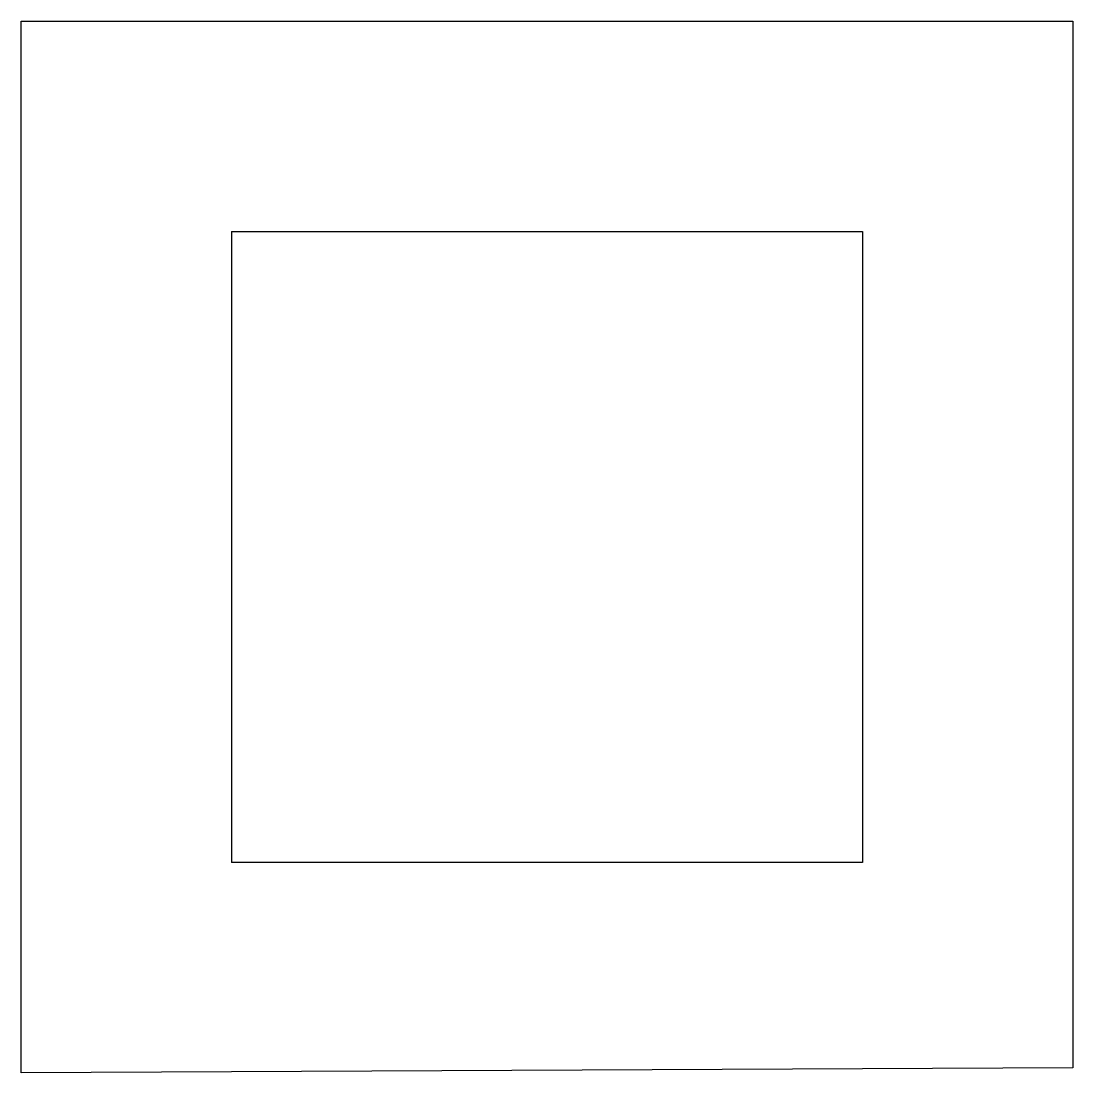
# Model space of a CAD drawing. Extents: x 0 to 100, y 0 to 100.
import ezdxf

# ---------------------------------------------------------------- set-up
doc = ezdxf.new("R2010")
doc.units = 0
doc.header["$MEASUREMENT"] = 0
doc.layers.add('VISIBLE', color=7, linetype='CONTINUOUS')

msp = doc.modelspace()

# ---------------------------------------------------------------- linework, layer by layer
at = {"layer": 'VISIBLE'}
for p, q in [((0, 100), (100, 100)), ((0, 0), (0, 100)), ((100, 100), (100, 0.48)), ((20, 80), (20, 20)), ((20, 80), (80, 80)), ((80, 80), (80, 20)), ((80, 20), (20, 20)), ((100, 0.48), (0, 0))]:
    msp.add_line(p, q, dxfattribs=at)

doc.saveas('drawing.dxf')
